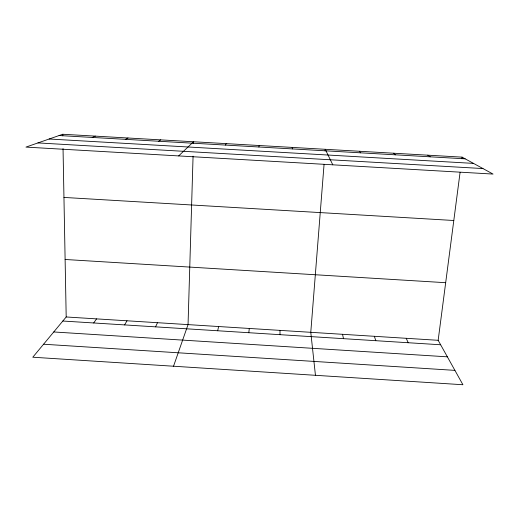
<?xml version="1.0" encoding="UTF-8"?>
<svg xmlns="http://www.w3.org/2000/svg" width="519" height="519" viewBox="0 0 519 519"><rect width="100%" height="100%" fill="white"/><g stroke="black" fill="none" stroke-linecap="round" stroke-linejoin="round"><path stroke-width="0.78" d="M279.994 334.677L280.007 330.389M193.074 156.148L188.047 324.615L173.528 366.226M193.457 143.354L193.503 141.752L178.672 155.914M324.051 164.51L310.777 332.316L315.448 375.308M325.121 150.906L325.251 149.303L332.789 164.815M248.802 332.718L249.302 328.462M63.039 148.642L66.192 316.973L32.794 357.221L462.922 384.741L438.159 340.302L460.081 172.366M461.858 158.743L462.066 157.14L62.773 134.259L25.95 147.098L493.05 174.073L462.066 157.14M217.662 330.759L218.642 326.535M258.884 147L259.247 145.521M155.557 326.853L157.497 322.701M124.592 324.907L127.012 320.787M225.421 145.08L226.342 143.633M93.686 322.967L96.573 318.88M158.697 141.252L160.721 139.87M125.429 139.345L128.011 137.996M92.233 137.438L95.36 136.127M59.101 135.537L465.154 158.827M49.156 139.008L473.51 163.394M37.932 142.92L482.955 168.558M63.954 197.428L453.801 220.497M65.115 259.481L445.678 282.699M66.192 316.973L438.159 340.302M62.831 321.027L440.65 344.772M53.755 331.965L447.372 356.832M43.577 344.227L454.916 370.371M427.76 155.175L430.257 156.829M393.525 153.215L395.433 154.831M359.349 151.256L360.679 152.833M406.228 338.304L408.206 342.735M374.348 336.306L375.827 340.698M342.534 334.307L343.507 338.667M292.216 147.409L292.411 148.921M62.773 134.259L62.799 135.855"/></g></svg>
